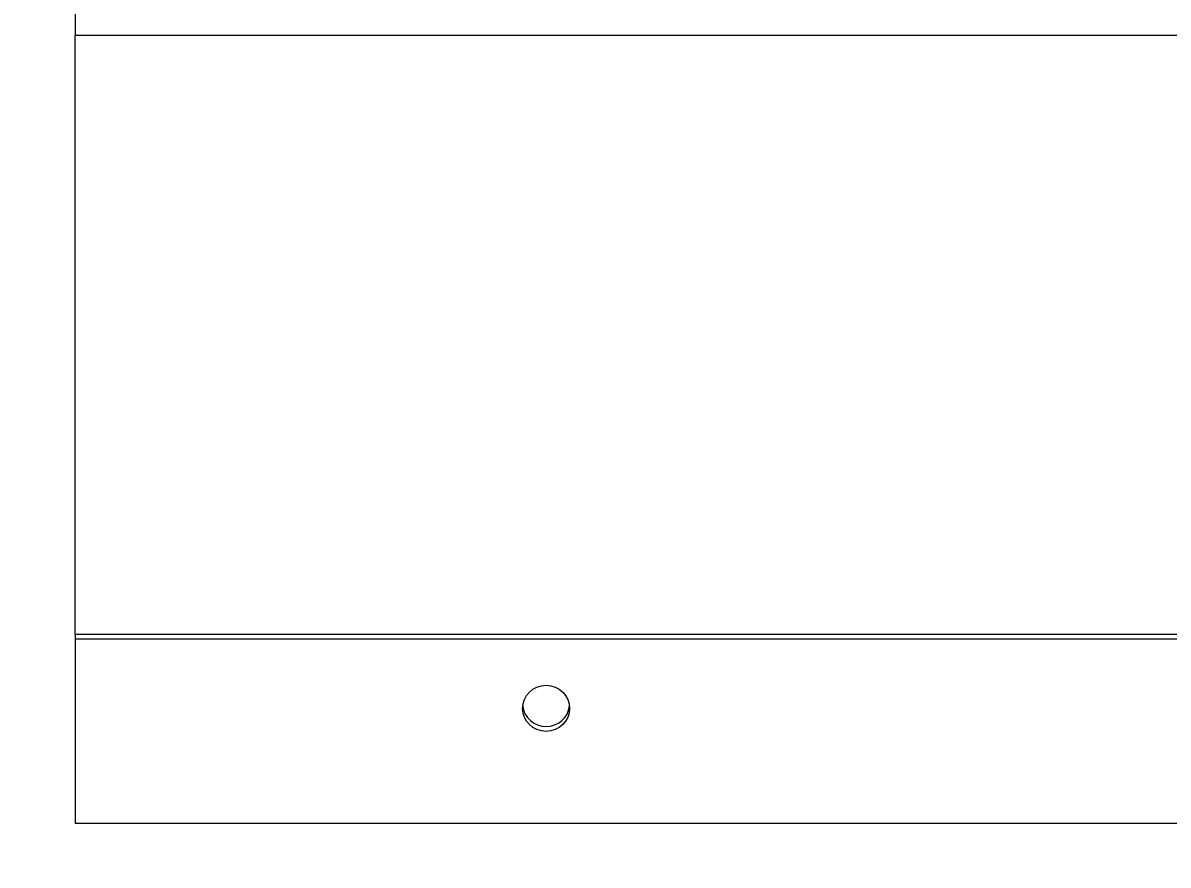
# Model space of a CAD drawing. Header units: millimetres. Extents: x 4969 to 37601, y -771 to 6478.
# Drawn here: x 28172.6 to 28415.8, y 613.1 to 791.9 of the extents above; entities that cross this region are included whole.
import ezdxf

# ---------------------------------------------------------------- set-up
doc = ezdxf.new("R2010")
doc.units = ezdxf.units.MM
doc.header["$LTSCALE"] = 7
doc.header["$MEASUREMENT"] = 0
doc.layers.get('0').update_dxf_attribs({"linetype": 'CONTINUOUS'})
doc.layers.get('Defpoints').update_dxf_attribs({"linetype": 'CONTINUOUS'})
doc.layers.add('REMOTE BOX ASSY(OP)$0$가시적인 것(ISO)', color=3, linetype='CONTINUOUS', lineweight=5)
doc.styles.get("Standard").update_dxf_attribs({"font": 'ISOCP'})
doc.dimstyles.new('PS-8', dxfattribs={"dimscale": 8, "dimtxt": 3.2, "dimasz": 2.5, "dimexe": 2, "dimexo": 2.5, "dimgap": 2, "dimtad": 1, "dimtoh": 1, "dimrnd": 0.05, "dimzin": 12, "dimdsep": 46, "dimtxsty": 'Standard', "dimcen": 0, "dimclrt": 2, "dimazin": 3, "dimtfac": 1, "dimtofl": 0, "dimtmove": 0, "dimatfit": 3, "dimfxl": 0, "dimtolj": 1, "dimtzin": 0, "dimarcsym": 0})

# ---------------------------------------------------------------- blocks, each defined once
blk = doc.blocks.new('*D231')
at = {"color": 0, "lineweight": -2}
for p, q in [((28163.67, 924.4), (27801.21, 924.4)), ((27817.21, -39.71), (27817.21, 904.4)), ((28313.67, -59.71), (27801.21, -59.71))]:
    blk.add_line(p, q, dxfattribs=at)
at = {"color": 0}
for points in [[(27813.88, 904.4), (27820.55, 904.4), (27817.21, 924.4)], [(27813.88, -39.71), (27820.55, -39.71), (27817.21, -59.71)]]:
    blk.add_solid(points, dxfattribs=at)
at = {"layer": 'Defpoints', "color": 0}
for p in [(27817.21, 924.4), (28183.67, 924.4), (28333.67, -59.71)]:
    blk.add_point(p, dxfattribs=at)
at = {"color": 2, "insert": (27788.41, 432.35), "char_height": 25.6, "attachment_point": 5, "rotation": 90}
blk.add_mtext('\\A1;984.1', dxfattribs=at)
blk = doc.blocks.new('A$C43C71315')
at = {"layer": 'REMOTE BOX ASSY(OP)$0$가시적인 것(ISO)'}
for p, q in [((-550, 1089.1), (-550, 953.96)), ((-550, 953.96), (150, 953.96)), ((-550, 826.8), (-550, 953.96)), ((150, 826.8), (-550, 826.8)), ((-550, 826.8), (-550, 825.76)), ((150, 825.76), (-550, 825.76)), ((-550, 825.76), (-550, 786.64)), ((150, 786.64), (-550, 786.64))]:
    blk.add_line(p, q, dxfattribs=at)
blk.add_ellipse((-450, 811.09), major_axis=(-5, 0), ratio=0.978148, dxfattribs=at)
blk.add_ellipse((-450, 812.13), major_axis=(-5, 0), ratio=0.978148, start_param=0.106479, end_param=3.035113, dxfattribs=at)

msp = doc.modelspace()

# ---------------------------------------------------------------- block references
msp.add_blockref('A$C43C71315', (28733.672, -164.706, -0.01))

# ---------------------------------------------------------------- dimensions: what is measured, and where the dimension line sits
dim = msp.add_linear_dim(base=(27817.212, 924.397, -0.01), p1=(28333.672, -59.706, -0.01), p2=(28183.672, 924.397, -0.01), angle=90, dimstyle='PS-8', override={"dimtmove": 1})
dim.commit()
dim.dimension.update_dxf_attribs({"geometry": '*D231', "text_midpoint": (27788.412, 432.345, -0.01)})

doc.saveas('drawing.dxf')
